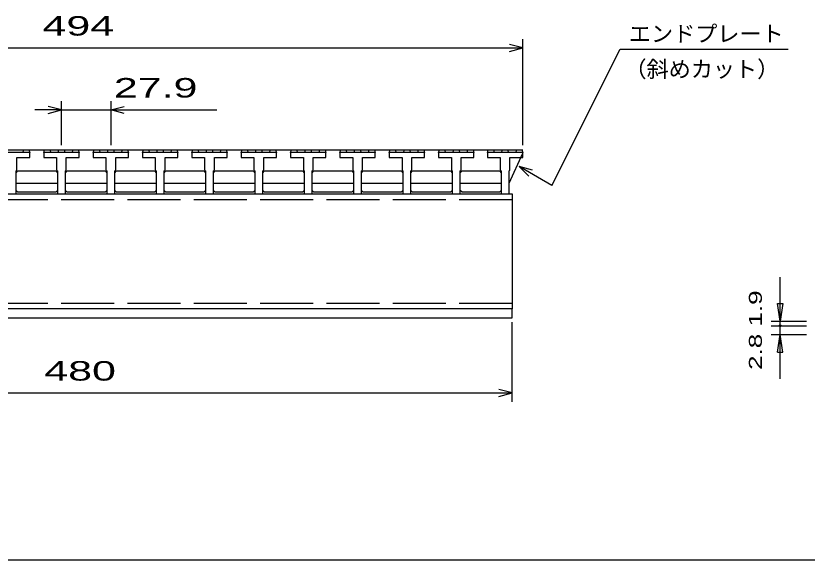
# Model space of a CAD drawing. Units: millimetres, scale not verified. Extents: x -910 to 866, y -641 to 527.
# Drawn here: x -500.1 to -52.7, y -573.2 to -265.6 of the extents above; entities that cross this region are included whole.
import ezdxf
from ezdxf.enums import TextEntityAlignment as Align

# ---------------------------------------------------------------- set-up
doc = ezdxf.new("R2010")
doc.units = ezdxf.units.MM
doc.header["$LTSCALE"] = 5
doc.linetypes.add('DASHED', pattern=[7.5, 6, -1.5])
for name, color, linetype, lineweight in [('0_2', 150, 'Continuous', 25), ('16', 3, 'Continuous', 25), ('22', 2, 'Continuous', 25), ('32', 4, 'Continuous', 25)]:
    doc.layers.add(name, color=color, linetype=linetype, lineweight=lineweight)
doc.styles.add('ベクトル', font='')
doc.styles.get('ベクトル').set_extended_font_data('ベクトル')

msp = doc.modelspace()

# ---------------------------------------------------------------- linework, layer by layer
at = {"layer": '0_2'}
msp.add_line((865.5, -573.25), (-864.5, -573.25), dxfattribs=at)
at = {"layer": '16'}
for p, q in [((-707.5, -341.25), (-213.5, -341.25)), ((-492.2, -342.75), (-512.2, -342.75)), ((-496.1, -342.75), (-495.6, -341.25)), ((-495.6, -341.25), (-492.7, -341.25)), ((-492.7, -341.25), (-492.2, -342.75)), ((-492.2, -345.75), (-492.2, -342.75)), ((-484.3, -342.75), (-483.8, -341.25)), ((-484.3, -342.75), (-484.3, -345.75)), ((-464.3, -342.75), (-484.3, -342.75)), ((-483.8, -341.25), (-480.9, -341.25)), ((-480.9, -341.25), (-480.4, -342.75)), ((-476.25, -342.75), (-475.75, -341.25)), ((-475.75, -341.25), (-472.85, -341.25)), ((-472.85, -341.25), (-472.35, -342.75)), ((-468.2, -342.75), (-467.7, -341.25)), ((-467.7, -341.25), (-464.8, -341.25)), ((-464.8, -341.25), (-464.3, -342.75)), ((-464.3, -345.75), (-464.3, -342.75)), ((-456.4, -342.75), (-455.9, -341.25)), ((-456.4, -342.75), (-456.4, -345.75)), ((-436.4, -342.75), (-456.4, -342.75)), ((-455.9, -341.25), (-453, -341.25)), ((-453, -341.25), (-452.5, -342.75)), ((-448.35, -342.75), (-447.85, -341.25)), ((-447.85, -341.25), (-444.95, -341.25)), ((-444.95, -341.25), (-444.45, -342.75)), ((-440.3, -342.75), (-439.8, -341.25)), ((-439.8, -341.25), (-436.9, -341.25)), ((-436.9, -341.25), (-436.4, -342.75)), ((-436.4, -345.75), (-436.4, -342.75)), ((-428.5, -342.75), (-428, -341.25)), ((-428.5, -342.75), (-428.5, -345.75)), ((-408.5, -342.75), (-428.5, -342.75)), ((-428, -341.25), (-425.1, -341.25)), ((-425.1, -341.25), (-424.6, -342.75)), ((-420.45, -342.75), (-419.95, -341.25)), ((-419.95, -341.25), (-417.05, -341.25)), ((-417.05, -341.25), (-416.55, -342.75)), ((-412.4, -342.75), (-411.9, -341.25)), ((-411.9, -341.25), (-409, -341.25)), ((-409, -341.25), (-408.5, -342.75)), ((-408.5, -345.75), (-408.5, -342.75)), ((-400.6, -342.75), (-400.1, -341.25)), ((-400.6, -342.75), (-400.6, -345.75)), ((-380.6, -342.75), (-400.6, -342.75)), ((-400.1, -341.25), (-397.2, -341.25)), ((-397.2, -341.25), (-396.7, -342.75)), ((-392.55, -342.75), (-392.05, -341.25)), ((-392.05, -341.25), (-389.15, -341.25)), ((-389.15, -341.25), (-388.65, -342.75)), ((-384.5, -342.75), (-384, -341.25)), ((-384, -341.25), (-381.1, -341.25)), ((-381.1, -341.25), (-380.6, -342.75)), ((-380.6, -345.75), (-380.6, -342.75)), ((-372.7, -342.75), (-372.2, -341.25)), ((-372.7, -342.75), (-372.7, -345.75)), ((-352.7, -342.75), (-372.7, -342.75)), ((-372.2, -341.25), (-369.3, -341.25)), ((-369.3, -341.25), (-368.8, -342.75)), ((-364.65, -342.75), (-364.15, -341.25)), ((-364.15, -341.25), (-361.25, -341.25)), ((-361.25, -341.25), (-360.75, -342.75)), ((-356.6, -342.75), (-356.1, -341.25)), ((-356.1, -341.25), (-353.2, -341.25)), ((-353.2, -341.25), (-352.7, -342.75)), ((-352.7, -345.75), (-352.7, -342.75)), ((-344.8, -342.75), (-344.3, -341.25)), ((-344.8, -342.75), (-344.8, -345.75)), ((-324.8, -342.75), (-344.8, -342.75)), ((-344.3, -341.25), (-341.4, -341.25)), ((-341.4, -341.25), (-340.9, -342.75)), ((-336.75, -342.75), (-336.25, -341.25)), ((-336.25, -341.25), (-333.35, -341.25)), ((-333.35, -341.25), (-332.85, -342.75)), ((-328.7, -342.75), (-328.2, -341.25)), ((-328.2, -341.25), (-325.3, -341.25)), ((-325.3, -341.25), (-324.8, -342.75)), ((-324.8, -345.75), (-324.8, -342.75)), ((-316.9, -342.75), (-316.4, -341.25)), ((-316.9, -342.75), (-316.9, -345.75)), ((-296.9, -342.75), (-316.9, -342.75)), ((-316.4, -341.25), (-313.5, -341.25)), ((-313.5, -341.25), (-313, -342.75)), ((-308.85, -342.75), (-308.35, -341.25)), ((-308.35, -341.25), (-305.45, -341.25)), ((-305.45, -341.25), (-304.95, -342.75)), ((-300.8, -342.75), (-300.3, -341.25)), ((-300.3, -341.25), (-297.4, -341.25)), ((-297.4, -341.25), (-296.9, -342.75)), ((-296.9, -345.75), (-296.9, -342.75)), ((-289, -342.75), (-288.5, -341.25)), ((-289, -342.75), (-289, -345.75)), ((-269, -342.75), (-289, -342.75)), ((-288.5, -341.25), (-285.6, -341.25)), ((-285.6, -341.25), (-285.1, -342.75)), ((-280.95, -342.75), (-280.45, -341.25)), ((-280.45, -341.25), (-277.55, -341.25)), ((-277.55, -341.25), (-277.05, -342.75)), ((-272.9, -342.75), (-272.4, -341.25)), ((-272.4, -341.25), (-269.5, -341.25)), ((-269.5, -341.25), (-269, -342.75)), ((-269, -345.75), (-269, -342.75)), ((-261.1, -342.75), (-260.6, -341.25)), ((-261.1, -342.75), (-261.1, -345.75)), ((-241.1, -342.75), (-261.1, -342.75)), ((-260.6, -341.25), (-257.7, -341.25)), ((-257.7, -341.25), (-257.2, -342.75)), ((-253.05, -342.75), (-252.55, -341.25)), ((-252.55, -341.25), (-249.65, -341.25)), ((-249.65, -341.25), (-249.15, -342.75)), ((-245, -342.75), (-244.5, -341.25)), ((-244.5, -341.25), (-241.6, -341.25)), ((-241.6, -341.25), (-241.1, -342.75)), ((-241.1, -345.75), (-241.1, -342.75)), ((-233.5, -342.75), (-233, -341.25)), ((-233.5, -342.75), (-233.5, -345.75)), ((-213.5, -342.75), (-233.5, -342.75)), ((-233, -341.25), (-230.1, -341.25)), ((-230.1, -341.25), (-229.6, -342.75)), ((-225.45, -342.75), (-224.95, -341.25)), ((-224.95, -341.25), (-222.05, -341.25)), ((-222.05, -341.25), (-221.55, -342.75)), ((-221.25, -360.25), (-213.5, -343.25)), ((-217.4, -342.75), (-216.9, -341.25)), ((-216.9, -341.25), (-214, -341.25)), ((-214, -341.25), (-213.5, -342.75)), ((-213.5, -345.75), (-213.5, -342.75)), ((-499.45, -352.75), (-499.45, -345.75)), ((-499.45, -345.75), (-492.2, -345.75)), ((-484.3, -345.75), (-477.05, -345.75)), ((-477.05, -345.75), (-477.05, -352.75)), ((-471.55, -352.75), (-471.55, -345.75)), ((-471.55, -345.75), (-464.3, -345.75)), ((-456.4, -345.75), (-449.15, -345.75)), ((-449.15, -345.75), (-449.15, -352.75)), ((-443.65, -352.75), (-443.65, -345.75)), ((-443.65, -345.75), (-436.4, -345.75)), ((-428.5, -345.75), (-421.25, -345.75)), ((-421.25, -345.75), (-421.25, -352.75)), ((-415.75, -352.75), (-415.75, -345.75)), ((-415.75, -345.75), (-408.5, -345.75)), ((-400.6, -345.75), (-393.35, -345.75)), ((-393.35, -345.75), (-393.35, -352.75)), ((-387.85, -352.75), (-387.85, -345.75)), ((-387.85, -345.75), (-380.6, -345.75)), ((-372.7, -345.75), (-365.45, -345.75)), ((-365.45, -345.75), (-365.45, -352.75)), ((-359.95, -352.75), (-359.95, -345.75)), ((-359.95, -345.75), (-352.7, -345.75)), ((-344.8, -345.75), (-337.55, -345.75)), ((-337.55, -345.75), (-337.55, -352.75)), ((-332.05, -352.75), (-332.05, -345.75)), ((-332.05, -345.75), (-324.8, -345.75)), ((-316.9, -345.75), (-309.65, -345.75)), ((-309.65, -345.75), (-309.65, -352.75)), ((-304.15, -352.75), (-304.15, -345.75)), ((-304.15, -345.75), (-296.9, -345.75)), ((-289, -345.75), (-281.75, -345.75)), ((-281.75, -345.75), (-281.75, -352.75)), ((-276.25, -352.75), (-276.25, -345.75)), ((-276.25, -345.75), (-269, -345.75)), ((-261.1, -345.75), (-253.85, -345.75)), ((-253.85, -345.75), (-253.85, -352.75)), ((-248.35, -352.75), (-248.35, -345.75)), ((-248.35, -345.75), (-241.1, -345.75)), ((-233.5, -345.75), (-226.25, -345.75)), ((-226.25, -345.75), (-226.25, -352.75)), ((-220.75, -352.75), (-220.75, -345.75)), ((-220.75, -345.75), (-213.5, -345.75)), ((-499.95, -353.25), (-499.45, -352.75)), ((-499.95, -366.25), (-499.95, -353.25)), ((-499.95, -354.25), (-498.95, -353.25)), ((-498.95, -353.25), (-477.55, -353.25)), ((-477.55, -353.25), (-476.55, -354.25)), ((-477.05, -352.75), (-476.55, -353.25)), ((-476.55, -353.25), (-476.55, -366.25)), ((-472.05, -353.25), (-471.55, -352.75)), ((-472.05, -366.25), (-472.05, -353.25)), ((-472.05, -354.25), (-471.05, -353.25)), ((-471.05, -353.25), (-449.65, -353.25)), ((-449.65, -353.25), (-448.65, -354.25)), ((-449.15, -352.75), (-448.65, -353.25)), ((-448.65, -353.25), (-448.65, -366.25)), ((-444.15, -353.25), (-443.65, -352.75)), ((-444.15, -366.25), (-444.15, -353.25)), ((-444.15, -354.25), (-443.15, -353.25)), ((-443.15, -353.25), (-421.75, -353.25)), ((-421.75, -353.25), (-420.75, -354.25)), ((-421.25, -352.75), (-420.75, -353.25)), ((-420.75, -353.25), (-420.75, -366.25)), ((-416.25, -353.25), (-415.75, -352.75)), ((-416.25, -366.25), (-416.25, -353.25)), ((-416.25, -354.25), (-415.25, -353.25)), ((-415.25, -353.25), (-393.85, -353.25)), ((-393.85, -353.25), (-392.85, -354.25)), ((-393.35, -352.75), (-392.85, -353.25)), ((-392.85, -353.25), (-392.85, -366.25)), ((-388.35, -353.25), (-387.85, -352.75)), ((-388.35, -366.25), (-388.35, -353.25)), ((-388.35, -354.25), (-387.35, -353.25)), ((-387.35, -353.25), (-365.95, -353.25)), ((-365.95, -353.25), (-364.95, -354.25)), ((-365.45, -352.75), (-364.95, -353.25)), ((-364.95, -353.25), (-364.95, -366.25)), ((-360.45, -353.25), (-359.95, -352.75)), ((-360.45, -366.25), (-360.45, -353.25)), ((-360.45, -354.25), (-359.45, -353.25)), ((-359.45, -353.25), (-338.05, -353.25)), ((-338.05, -353.25), (-337.05, -354.25)), ((-337.55, -352.75), (-337.05, -353.25)), ((-337.05, -353.25), (-337.05, -366.25)), ((-332.55, -353.25), (-332.05, -352.75)), ((-332.55, -366.25), (-332.55, -353.25)), ((-332.55, -354.25), (-331.55, -353.25)), ((-331.55, -353.25), (-310.15, -353.25)), ((-310.15, -353.25), (-309.15, -354.25)), ((-309.65, -352.75), (-309.15, -353.25)), ((-309.15, -353.25), (-309.15, -366.25)), ((-304.65, -353.25), (-304.15, -352.75)), ((-304.65, -366.25), (-304.65, -353.25)), ((-304.65, -354.25), (-303.65, -353.25)), ((-303.65, -353.25), (-282.25, -353.25)), ((-282.25, -353.25), (-281.25, -354.25)), ((-281.75, -352.75), (-281.25, -353.25)), ((-281.25, -353.25), (-281.25, -366.25)), ((-276.75, -353.25), (-276.25, -352.75)), ((-276.75, -366.25), (-276.75, -353.25)), ((-276.75, -354.25), (-275.75, -353.25)), ((-275.75, -353.25), (-254.35, -353.25)), ((-254.35, -353.25), (-253.35, -354.25)), ((-253.85, -352.75), (-253.35, -353.25)), ((-253.35, -353.25), (-253.35, -366.25)), ((-248.85, -353.25), (-248.35, -352.75)), ((-248.85, -366.25), (-248.85, -353.25)), ((-248.85, -354.25), (-247.85, -353.25)), ((-247.85, -353.25), (-226.75, -353.25)), ((-226.75, -353.25), (-225.75, -354.25)), ((-226.25, -352.75), (-225.75, -353.25)), ((-225.75, -353.25), (-225.75, -366.25)), ((-221.25, -353.25), (-220.75, -352.75)), ((-221.25, -366.25), (-221.25, -353.25)), ((-499.95, -360.25), (-476.55, -360.25)), ((-472.05, -360.25), (-448.65, -360.25)), ((-444.15, -360.25), (-420.75, -360.25)), ((-416.25, -360.25), (-392.85, -360.25)), ((-388.35, -360.25), (-364.95, -360.25)), ((-360.45, -360.25), (-337.05, -360.25)), ((-332.55, -360.25), (-309.15, -360.25)), ((-304.65, -360.25), (-281.25, -360.25)), ((-276.75, -360.25), (-253.35, -360.25)), ((-248.85, -360.25), (-225.75, -360.25)), ((-699.5, -366.25), (-219.5, -366.25)), ((-504.45, -366.25), (-499.95, -366.25)), ((-498.95, -365.25), (-499.95, -364.25)), ((-477.55, -365.25), (-498.95, -365.25)), ((-476.55, -364.25), (-477.55, -365.25)), ((-476.55, -366.25), (-472.05, -366.25)), ((-471.05, -365.25), (-472.05, -364.25)), ((-449.65, -365.25), (-471.05, -365.25)), ((-448.65, -364.25), (-449.65, -365.25)), ((-448.65, -366.25), (-444.15, -366.25)), ((-443.15, -365.25), (-444.15, -364.25)), ((-421.75, -365.25), (-443.15, -365.25)), ((-420.75, -364.25), (-421.75, -365.25)), ((-420.75, -366.25), (-416.25, -366.25)), ((-415.25, -365.25), (-416.25, -364.25)), ((-393.85, -365.25), (-415.25, -365.25)), ((-392.85, -364.25), (-393.85, -365.25)), ((-392.85, -366.25), (-388.35, -366.25)), ((-387.35, -365.25), (-388.35, -364.25)), ((-365.95, -365.25), (-387.35, -365.25)), ((-364.95, -364.25), (-365.95, -365.25)), ((-364.95, -366.25), (-360.45, -366.25)), ((-359.45, -365.25), (-360.45, -364.25)), ((-338.05, -365.25), (-359.45, -365.25)), ((-337.05, -364.25), (-338.05, -365.25)), ((-337.05, -366.25), (-332.55, -366.25)), ((-331.55, -365.25), (-332.55, -364.25)), ((-310.15, -365.25), (-331.55, -365.25)), ((-309.15, -364.25), (-310.15, -365.25)), ((-309.15, -366.25), (-304.65, -366.25)), ((-303.65, -365.25), (-304.65, -364.25)), ((-282.25, -365.25), (-303.65, -365.25)), ((-281.25, -364.25), (-282.25, -365.25)), ((-281.25, -366.25), (-276.75, -366.25)), ((-275.75, -365.25), (-276.75, -364.25)), ((-254.35, -365.25), (-275.75, -365.25)), ((-253.35, -364.25), (-254.35, -365.25)), ((-253.35, -366.25), (-248.85, -366.25)), ((-247.85, -365.25), (-248.85, -364.25)), ((-226.75, -365.25), (-247.85, -365.25)), ((-225.75, -364.25), (-226.75, -365.25)), ((-225.75, -366.25), (-221.25, -366.25)), ((-219.5, -366.25), (-219.5, -431.25)), ((-219.5, -431.25), (-699.5, -431.25)), ((-219.5, -436.25), (-219.5, -431.25)), ((-699.5, -436.25), (-219.5, -436.25))]:
    msp.add_line(p, q, dxfattribs=at)
at = {"layer": '16', "linetype": 'DASHED'}
for p, q in [((-699.5, -369.45), (-219.5, -369.45)), ((-699.5, -428.05), (-219.5, -428.05))]:
    msp.add_line(p, q, dxfattribs=at)
at = {"layer": '22', "color": 4}
for p, q in [((-213.5, -283.75), (-221, -281.75)), ((-213.5, -338.75), (-213.5, -278.75)), ((-707.5, -283.75), (-213.5, -283.75)), ((-221, -285.75), (-213.5, -283.75)), ((-197, -361.45), (-158.5, -284.45)), ((-158.5, -284.45), (-63.5, -284.45)), ((-474.3, -318.75), (-481.8, -316.75)), ((-474.3, -338.75), (-474.3, -313.75)), ((-446.4, -313.75), (-446.4, -338.75)), ((-446.4, -318.75), (-438.9, -316.75)), ((-474.3, -318.75), (-489.3, -318.75)), ((-481.8, -320.75), (-474.3, -318.75)), ((-474.3, -318.75), (-446.4, -318.75)), ((-438.9, -320.75), (-446.4, -318.75)), ((-446.4, -318.75), (-386.4, -318.75)), ((-208, -352.75), (-215.5, -350.75)), ((-210, -356.25), (-215.5, -350.75)), ((-197, -361.45), (-215.5, -350.75)), ((-219.5, -483.75), (-219.5, -438.75)), ((-219.5, -478.75), (-227, -476.75)), ((-699.5, -478.75), (-219.5, -478.75)), ((-227, -480.75), (-219.5, -478.75))]:
    msp.add_line(p, q, dxfattribs=at)
at = {"layer": '32'}
for p, q in [((-68, -438.25), (-68, -413.25)), ((-68, -438.25), (-69.5, -428.25)), ((-69.5, -428.25), (-66.5, -428.25)), ((-66.5, -428.25), (-68, -438.25)), ((-73, -438.25), (-53, -438.25)), ((-68, -445.75), (-68, -438.25)), ((-73, -440.75), (-53, -440.75)), ((-73, -445.75), (-53, -445.75)), ((-69.5, -455.75), (-68, -445.75)), ((-66.5, -455.75), (-68, -445.75)), ((-68, -470.75), (-68, -445.75)), ((-69.5, -455.75), (-66.5, -455.75))]:
    msp.add_line(p, q, dxfattribs=at)
msp.add_circle((-68, -440.75), 0.5, dxfattribs=at)

# ---------------------------------------------------------------- texts
at = {"layer": '22', "style": 'ベクトル', "width": 1.65}
for s, p in [(' 494 ', (-491.75, -271.25)), (' 27.9 ', (-451.4, -306.25)), (' 480 ', (-490.75, -466.25))]:
    msp.add_text(s, height=11, dxfattribs=at).set_placement(p, align=Align.MIDDLE_LEFT)
at = {"layer": '22', "style": 'ベクトル'}
for s, p in [('エンドプレート', (-153.5, -275.7)), ('（斜めカット）', (-156, -295.7))]:
    msp.add_text(s, height=9.164, dxfattribs=at).set_placement(p, align=Align.MIDDLE_LEFT)
at = {"layer": '32', "color": 2, "style": 'ベクトル', "width": 1.5}
msp.add_text('2.8 1.9', height=7.331, rotation=90, dxfattribs=at).set_placement((-82, -465.75), align=Align.MIDDLE_LEFT)

doc.saveas('drawing.dxf')
